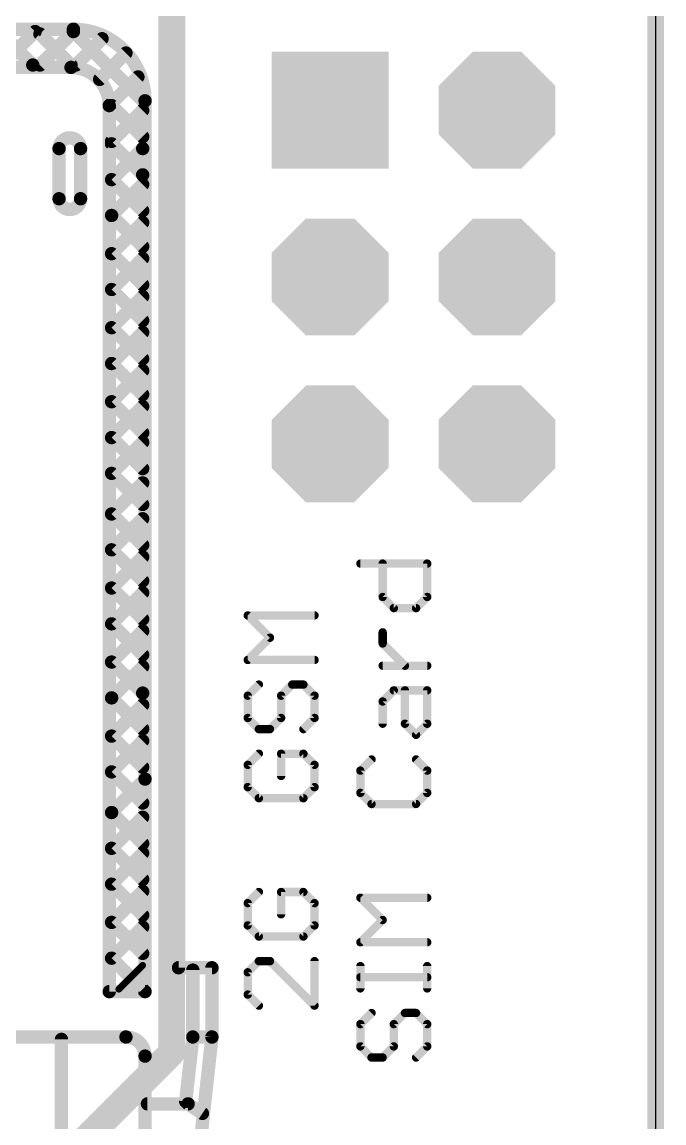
# Model space of a CAD drawing. Extents: x -0.1 to 68.7, y -0.1 to 53.5.
# Drawn here: x 58.94 to 68.71, y 15.06 to 31.82 of the extents above; entities that cross this region are included whole.
import ezdxf

# ---------------------------------------------------------------- set-up
doc = ezdxf.new("R2010")
doc.units = 0
for name, color, linetype in [('1', 12, 'CONTINUOUS'), ('16', 132, 'CONTINUOUS'), ('17', 110, 'CONTINUOUS'), ('20', 53, 'CONTINUOUS'), ('21', 40, 'CONTINUOUS')]:
    doc.layers.add(name, color=color, linetype=linetype)

# ---------------------------------------------------------------- blocks, each defined once
blk = doc.blocks.new('OCTAGONP')
at = {"const_width": 0.5}
blk.add_lwpolyline([(-0.25, -0.1036), (-0.25, 0.1036), (-0.1036, 0.25), (0.1036, 0.25), (0.25, 0.1036), (0.25, -0.1036), (0.1036, -0.25), (-0.1036, -0.25), (-0.25, -0.1036), (-0.25, 0.1036)], dxfattribs=at)
blk = doc.blocks.new('SQUAREP')
blk.add_solid([(-0.5, -0.5), (0.5, -0.5), (-0.5, 0.5), (0.5, 0.5)])

msp = doc.modelspace()

# ---------------------------------------------------------------- linework, layer by layer
at = {"layer": '1', "const_width": 0.254}
msp.add_lwpolyline([(68.58, 37.846), (68.58, 5.08)], dxfattribs=at)
at = {"layer": '16'}
for points, const_width in [([(61.214, 40.259), (61.214, 16.129)], 0.4064), ([(68.58, 37.846), (68.58, 5.08)], 0.254), ([(61.214, 16.129), (58.801, 13.716)], 0.4064)]:
    msp.add_lwpolyline(points, dxfattribs=dict(at, const_width=const_width))
at = {"layer": '16', "const_width": 0.2032}
for points in [[(61.2858, 16.0572, 1), (61.1422, 16.2008)], [(61.1124, 16.129, 1), (61.3156, 16.129)]]:
    msp.add_lwpolyline(points, format="xyb", dxfattribs=at)
at = {"layer": '20'}
msp.add_line((68.58, 37.846), (68.58, 5.08), dxfattribs=at)
at = {"layer": '21'}
for points, const_width in [([(61.3197, 17.4255), (61.3197, 31.9303)], 0.2032), ([(47.8328, 31.7122), (59.7202, 31.7122)], 0.2032), ([(58.5932, 31.6758), (59.1021, 31.1669)], 0.2032), ([(58.6296, 31.1669), (59.1385, 31.6758)], 0.2032), ([(59.2112, 31.1669), (59.7201, 31.6758)], 0.2032), ([(59.2112, 31.6395), (59.6838, 31.1669)], 0.2032), ([(59.7201, 31.6758), (59.7202, 31.6758)], 0.2032), ([(59.7202, 31.6758), (60.7744, 30.6216)], 0.2032), ([(59.7565, 31.1669), (60.1564, 31.5668)], 0.2032), ([(60.1201, 30.9488), (60.52, 31.3487)], 0.2032), ([(59.6839, 31.1305), (55.1034, 31.1305)], 0.2032), ([(59.1021, 31.1669), (59.1022, 31.1669)], 0.2032), ([(60.3018, 30.5852), (60.7017, 30.9851)], 0.2032), ([(60.8108, 30.6216), (60.8108, 20.2973)], 0.2032), ([(60.2655, 17.0619), (60.2655, 30.5489)], 0.2032), ([(60.3018, 30.5489), (60.7744, 30.0763)], 0.2032), ([(60.3018, 30.0036), (60.7744, 30.4762)], 0.2032), ([(60.3018, 29.9672), (60.7743, 29.4947)], 0.2032), ([(59.5021, 29.8945), (59.5021, 29.1311)], 0.2032), ([(59.8292, 29.1311), (59.8292, 29.8945)], 0.2032), ([(60.3018, 29.422), (60.7743, 29.8945)], 0.2032), ([(60.7743, 29.8945), (60.7744, 29.8945)], 0.2032), ([(60.3018, 29.422), (60.7744, 28.9494)], 0.2032), ([(60.7743, 29.4947), (60.7744, 29.4947)], 0.2032), ([(60.7744, 29.3492), (60.3019, 28.8767)], 0.2032), ([(60.3019, 28.8767), (60.3018, 28.8767)], 0.2032), ([(60.3018, 28.8767), (60.7744, 28.4041)], 0.2032), ([(60.7744, 28.7676), (60.3018, 28.295)], 0.2032), ([(60.3018, 28.295), (60.7744, 27.8224)], 0.2032), ([(60.7744, 28.2223), (60.3018, 27.7497)], 0.2032), ([(60.3018, 27.7497), (60.7744, 27.2771)], 0.2032), ([(60.7744, 27.6407), (60.3018, 27.1681)], 0.2032), ([(60.3018, 27.1681), (60.7744, 26.6955)], 0.2032), ([(60.7744, 27.0954), (60.3018, 26.6228)], 0.2032), ([(60.3018, 26.6228), (60.7744, 26.1502)], 0.2032), ([(60.7744, 26.5137), (60.3018, 26.0411)], 0.2032), ([(60.3018, 26.0411), (60.7744, 25.5685)], 0.2032), ([(60.7744, 25.9684), (60.3018, 25.4958)], 0.2032), ([(60.3018, 25.4958), (60.7744, 25.0232)], 0.2032), ([(60.7744, 25.4231), (60.3018, 24.9505)], 0.2032), ([(60.3018, 24.9505), (60.7744, 24.4779)], 0.2032), ([(60.7744, 24.8051), (60.3018, 24.3325)], 0.2032), ([(60.3018, 24.3325), (60.7744, 23.8599)], 0.2032), ([(60.7744, 24.2598), (60.3018, 23.7872)], 0.2032), ([(60.3018, 23.7872), (60.7744, 23.3146)], 0.2032), ([(60.7744, 23.6782), (60.3018, 23.2056)], 0.2032), ([(64.0874, 23.5777), (65.1043, 23.5777)], 0.127), ([(64.4263, 23.0692), (64.4263, 23.5777)], 0.127), ([(65.1043, 23.5777), (65.1043, 23.0692)], 0.127), ([(60.3018, 23.2056), (60.7744, 22.733)], 0.2032), ([(60.7744, 23.1329), (60.3018, 22.6603)], 0.2032), ([(64.5958, 22.8998), (64.4263, 23.0692)], 0.127), ([(65.1043, 23.0692), (64.9348, 22.8998)], 0.127), ([(64.9348, 22.8998), (64.5958, 22.8998)], 0.127), ([(62.7118, 22.4494), (62.3729, 22.7883)], 0.127), ([(62.3729, 22.7883), (63.3898, 22.7883)], 0.127), ([(60.3018, 22.6603), (60.7744, 22.1877)], 0.2032), ([(60.7744, 22.5512), (60.3018, 22.0786)], 0.2032), ([(62.3729, 22.1104), (62.7118, 22.4494)], 0.127), ([(64.4263, 22.3617), (64.4263, 22.5311)], 0.127), ([(64.7653, 22.0227), (64.4263, 22.3617)], 0.127), ([(60.3018, 22.0786), (60.7743, 21.6061)], 0.2032), ([(63.3898, 22.1104), (62.3729, 22.1104)], 0.127), ([(60.7744, 22.0059), (60.3019, 21.5334)], 0.2032), ([(65.1043, 22.0227), (64.4263, 22.0227)], 0.127), ([(62.5424, 21.7359), (62.3729, 21.5664)], 0.127), ([(62.8813, 21.5664), (63.0508, 21.7359)], 0.127), ([(63.0508, 21.7359), (63.2203, 21.7359)], 0.127), ([(63.2203, 21.7359), (63.3898, 21.5664)], 0.127), ([(60.3019, 21.5334), (60.3018, 21.5334)], 0.2032), ([(60.3018, 21.5334), (60.7744, 21.0608)], 0.2032), ([(60.7743, 21.6061), (60.7744, 21.6061)], 0.2032), ([(62.3729, 21.5664), (62.3729, 21.2274)], 0.127), ([(62.8813, 21.2274), (62.8813, 21.5664)], 0.127), ([(63.3898, 21.5664), (63.3898, 21.2274)], 0.127), ([(64.4263, 21.4787), (64.5958, 21.6482)], 0.127), ([(64.5958, 21.6482), (65.1043, 21.6482)], 0.127), ([(64.7653, 21.1397), (64.7653, 21.6482)], 0.127), ([(65.1043, 21.6482), (65.1043, 21.1397)], 0.127), ([(60.7744, 21.4243), (60.3018, 20.9517)], 0.2032), ([(64.4263, 21.1397), (64.4263, 21.4787)], 0.127), ([(62.3729, 21.2274), (62.5424, 21.058)], 0.127), ([(62.7118, 21.058), (62.8813, 21.2274)], 0.127), ([(63.3898, 21.2274), (63.2203, 21.058)], 0.127), ([(62.5424, 21.058), (62.7118, 21.058)], 0.127), ([(64.9348, 20.9703), (64.7653, 21.1397)], 0.127), ([(65.1043, 21.1397), (64.9348, 20.9703)], 0.127), ([(60.3018, 20.9517), (60.7744, 20.4791)], 0.2032), ([(60.7744, 20.879), (60.3018, 20.4064)], 0.2032), ([(62.5424, 20.6834), (62.3729, 20.5139)], 0.127), ([(63.2203, 20.6834), (62.8813, 20.6834)], 0.127), ([(62.8813, 20.6834), (62.8813, 20.3445)], 0.127), ([(63.3898, 20.5139), (63.2203, 20.6834)], 0.127), ([(64.2569, 20.5957), (64.0874, 20.4262)], 0.127), ([(65.1043, 20.4262), (64.9348, 20.5957)], 0.127), ([(60.3018, 20.4064), (60.7744, 19.9338)], 0.2032), ([(62.3729, 20.5139), (62.3729, 20.175)], 0.127), ([(63.3898, 20.175), (63.3898, 20.5139)], 0.127), ([(64.0874, 20.4262), (64.0874, 20.0873)], 0.127), ([(65.1043, 20.0873), (65.1043, 20.4262)], 0.127), ([(60.8108, 20.2973), (60.3019, 19.7884)], 0.2032), ([(60.8108, 20.2973), (60.8108, 17.0619)], 0.2032), ([(62.3729, 20.175), (62.5424, 20.0055)], 0.127), ([(63.2203, 20.0055), (63.3898, 20.175)], 0.127), ([(64.0874, 20.0873), (64.2569, 19.9178)], 0.127), ([(64.9348, 19.9178), (65.1043, 20.0873)], 0.127), ([(62.5424, 20.0055), (63.2203, 20.0055)], 0.127), ([(64.2569, 19.9178), (64.9348, 19.9178)], 0.127), ([(60.3019, 19.7884), (60.3018, 19.7884)], 0.2032), ([(60.3018, 19.7884), (60.7744, 19.3158)], 0.2032), ([(60.7744, 19.7157), (60.3018, 19.2431)], 0.2032), ([(60.3018, 19.2431), (60.7744, 18.7705)], 0.2032), ([(60.7744, 19.1704), (60.3018, 18.6978)], 0.2032), ([(60.3018, 18.6978), (60.7744, 18.2252)], 0.2032), ([(60.7744, 18.5888), (60.3018, 18.1162)], 0.2032), ([(62.5424, 18.5785), (62.3729, 18.409)], 0.127), ([(63.2203, 18.5785), (62.8813, 18.5785)], 0.127), ([(62.8813, 18.5785), (62.8813, 18.2395)], 0.127), ([(63.3898, 18.409), (63.2203, 18.5785)], 0.127), ([(62.3729, 18.409), (62.3729, 18.0701)], 0.127), ([(63.3898, 18.0701), (63.3898, 18.409)], 0.127), ([(64.4263, 18.1518), (64.0874, 18.4908)], 0.127), ([(64.0874, 18.4908), (65.1043, 18.4908)], 0.127), ([(60.3018, 18.1162), (60.7744, 17.6436)], 0.2032), ([(60.7744, 18.0435), (60.3018, 17.5709)], 0.2032), ([(62.3729, 18.0701), (62.5424, 17.9006)], 0.127), ([(63.2203, 17.9006), (63.3898, 18.0701)], 0.127), ([(64.0874, 17.8129), (64.4263, 18.1518)], 0.127), ([(62.5424, 17.9006), (63.2203, 17.9006)], 0.127), ([(65.1043, 17.8129), (64.0874, 17.8129)], 0.127), ([(60.3018, 17.5709), (60.7744, 17.0983)], 0.2032), ([(60.7744, 17.4618), (60.4109, 17.0983)], 0.1016), ([(61.8287, 17.4255), (61.3197, 17.4255)], 0.2032), ([(61.5378, 16.3712), (61.5378, 17.3891)], 0.2032), ([(61.8287, 16.3712), (61.8287, 17.4255)], 0.2032), ([(62.5424, 17.526), (62.3729, 17.3566)], 0.127), ([(62.7118, 17.526), (62.5424, 17.526)], 0.127), ([(63.3898, 16.8481), (62.7118, 17.526)], 0.127), ([(63.3898, 17.526), (63.3898, 16.8481)], 0.127), ([(64.0874, 17.1112), (64.0874, 17.4502)], 0.127), ([(65.1043, 17.1112), (65.1043, 17.4502)], 0.127), ([(62.3729, 17.3566), (62.3729, 17.0176)], 0.127), ([(65.1043, 17.2807), (64.0874, 17.2807)], 0.127), ([(60.8108, 17.0619), (60.2655, 17.0619)], 0.2032), ([(62.3729, 17.0176), (62.5424, 16.8481)], 0.127), ([(64.2569, 16.7367), (64.0874, 16.5672)], 0.127), ([(64.5958, 16.5672), (64.7653, 16.7367)], 0.127), ([(64.7653, 16.7367), (64.9348, 16.7367)], 0.127), ([(64.9348, 16.7367), (65.1043, 16.5672)], 0.127), ([(64.0874, 16.5672), (64.0874, 16.2283)], 0.127), ([(64.5958, 16.2283), (64.5958, 16.5672)], 0.127), ([(65.1043, 16.5672), (65.1043, 16.2283)], 0.127), ([(45.8333, 16.3712), (60.52, 16.3712)], 0.2032), ([(59.5384, 13.8629), (59.5384, 16.3349)], 0.2032), ([(61.3924, 12.4087), (61.8287, 16.3712)], 0.2032), ([(61.4288, 15.3897), (61.5378, 16.3712)], 0.2032), ([(61.5378, 16.3712), (61.7923, 16.3712)], 0.2032), ([(64.0874, 16.2283), (64.2569, 16.0588)], 0.127), ([(64.4263, 16.0588), (64.5958, 16.2283)], 0.127), ([(65.1043, 16.2283), (64.9348, 16.0588)], 0.127), ([(60.8108, 16.0804), (60.8108, 11.5726)], 0.2032), ([(64.2569, 16.0588), (64.4263, 16.0588)], 0.127), ([(60.8471, 15.3533), (61.4651, 15.3533)], 0.2032), ([(61.4651, 15.3533), (61.6832, 15.2079)], 0.2032)]:
    msp.add_lwpolyline(points, dxfattribs=dict(at, const_width=const_width))
for points, const_width in [([(59.1744, 31.6399, 1), (59.1026, 31.7117)], 0.1016), ([(59.2471, 31.6754, 1), (59.1753, 31.6036)], 0.1016), ([(59.7201, 31.7266, 1), (59.7201, 31.625)], 0.1016), ([(60.8108, 30.6216, 0.4142), (59.7202, 31.7122)], 0.2032), ([(59.7202, 31.763, 1), (59.7202, 31.6614)], 0.1016), ([(59.7561, 31.7117, 1), (59.6843, 31.6399)], 0.1016), ([(59.756, 31.6399, 1), (59.6842, 31.7117)], 0.1016), ([(59.7202, 31.6614, 1), (59.7202, 31.763)], 0.1016), ([(59.7202, 31.625, 1), (59.7202, 31.7266)], 0.1016), ([(60.1923, 31.5309, 1), (60.1205, 31.6027)], 0.1016), ([(60.5559, 31.3128, 1), (60.4841, 31.3846)], 0.1016), ([(59.1021, 31.2177, 1), (59.1021, 31.1161)], 0.1016), ([(59.0662, 31.131, 1), (59.138, 31.2028)], 0.1016), ([(59.1022, 31.1161, 1), (59.1022, 31.2177)], 0.1016), ([(59.1753, 31.2028, 1), (59.2471, 31.131)], 0.1016), ([(60.2655, 30.5489, 0.4142), (59.6839, 31.1305)], 0.2032), ([(59.6839, 31.1813, 1), (59.6839, 31.0797)], 0.1016), ([(59.6479, 31.131, 1), (59.7197, 31.2028)], 0.1016), ([(59.6839, 31.0797, 1), (59.6839, 31.1813)], 0.1016), ([(59.7206, 31.2028, 1), (59.7924, 31.131)], 0.1016), ([(60.0842, 30.9847, 1), (60.156, 30.9129)], 0.1016), ([(60.7376, 30.9492, 1), (60.6658, 31.021)], 0.1016), ([(60.2659, 30.6211, 1), (60.3377, 30.5493)], 0.1016), ([(60.7385, 30.5857, 1), (60.8103, 30.6575)], 0.1016), ([(60.8616, 30.6216, 1), (60.76, 30.6216)], 0.1016), ([(60.76, 30.6216, 1), (60.8616, 30.6216)], 0.1016), ([(60.3163, 30.5489, 1), (60.2147, 30.5489)], 0.1016), ([(60.2147, 30.5489, 1), (60.3163, 30.5489)], 0.1016), ([(60.3377, 30.5848, 1), (60.2659, 30.513)], 0.1016), ([(60.8103, 30.4403, 1), (60.7385, 30.5121)], 0.1016), ([(59.8292, 29.8945, 1), (59.5021, 29.8945)], 0.2032), ([(60.2659, 30.0395, 1), (60.3377, 29.9677)], 0.1016), ([(60.3377, 30.0031, 1), (60.2659, 29.9313)], 0.1016), ([(60.7385, 30.0404, 1), (60.8103, 30.1122)], 0.1016), ([(59.5529, 29.8945, 1), (59.4513, 29.8945)], 0.1016), ([(59.4513, 29.8945, 1), (59.5529, 29.8945)], 0.1016), ([(59.88, 29.8945, 1), (59.7784, 29.8945)], 0.1016), ([(59.7784, 29.8945, 1), (59.88, 29.8945)], 0.1016), ([(60.7743, 29.9453, 1), (60.7743, 29.8437)], 0.1016), ([(60.8102, 29.8586, 1), (60.7384, 29.9304)], 0.1016), ([(60.7744, 29.8437, 1), (60.7744, 29.9453)], 0.1016), ([(60.3377, 29.4579, 1), (60.2659, 29.3861)], 0.1016), ([(60.2659, 29.4579, 1), (60.3377, 29.3861)], 0.1016), ([(60.7743, 29.5455, 1), (60.7743, 29.4439)], 0.1016), ([(60.7384, 29.4588, 1), (60.8102, 29.5306)], 0.1016), ([(60.7744, 29.4439, 1), (60.7744, 29.5455)], 0.1016), ([(60.8103, 29.3133, 1), (60.7385, 29.3851)], 0.1016), ([(59.5021, 29.1311, 1), (59.8292, 29.1311)], 0.2032), ([(59.5529, 29.1311, 1), (59.4513, 29.1311)], 0.1016), ([(59.4513, 29.1311, 1), (59.5529, 29.1311)], 0.1016), ([(59.88, 29.1311, 1), (59.7784, 29.1311)], 0.1016), ([(59.7784, 29.1311, 1), (59.88, 29.1311)], 0.1016), ([(60.7385, 28.9135, 1), (60.8103, 28.9853)], 0.1016), ([(60.3018, 28.9275, 1), (60.3018, 28.8259)], 0.1016), ([(60.3377, 28.9126, 1), (60.2659, 28.8408)], 0.1016), ([(60.266, 28.9126, 1), (60.3378, 28.8408)], 0.1016), ([(60.3019, 28.8259, 1), (60.3019, 28.9275)], 0.1016), ([(60.8103, 28.7317, 1), (60.7385, 28.8035)], 0.1016), ([(60.7385, 28.3682, 1), (60.8103, 28.44)], 0.1016), ([(60.3377, 28.3309, 1), (60.2659, 28.2591)], 0.1016), ([(60.2659, 28.3309, 1), (60.3377, 28.2591)], 0.1016), ([(60.8103, 28.1864, 1), (60.7385, 28.2582)], 0.1016), ([(60.3377, 27.7856, 1), (60.2659, 27.7138)], 0.1016), ([(60.2659, 27.7856, 1), (60.3377, 27.7138)], 0.1016), ([(60.7385, 27.7865, 1), (60.8103, 27.8583)], 0.1016), ([(60.8103, 27.6048, 1), (60.7385, 27.6766)], 0.1016), ([(60.7385, 27.2412, 1), (60.8103, 27.313)], 0.1016), ([(60.3377, 27.204, 1), (60.2659, 27.1322)], 0.1016), ([(60.2659, 27.204, 1), (60.3377, 27.1322)], 0.1016), ([(60.8103, 27.0595, 1), (60.7385, 27.1313)], 0.1016), ([(60.3377, 26.6587, 1), (60.2659, 26.5869)], 0.1016), ([(60.2659, 26.6587, 1), (60.3377, 26.5869)], 0.1016), ([(60.7385, 26.6596, 1), (60.8103, 26.7314)], 0.1016), ([(60.8103, 26.4778, 1), (60.7385, 26.5496)], 0.1016), ([(60.7385, 26.1143, 1), (60.8103, 26.1861)], 0.1016), ([(60.3377, 26.077, 1), (60.2659, 26.0052)], 0.1016), ([(60.2659, 26.077, 1), (60.3377, 26.0052)], 0.1016), ([(60.8103, 25.9325, 1), (60.7385, 26.0043)], 0.1016), ([(60.7385, 25.5326, 1), (60.8103, 25.6044)], 0.1016), ([(60.3377, 25.5317, 1), (60.2659, 25.4599)], 0.1016), ([(60.2659, 25.5317, 1), (60.3377, 25.4599)], 0.1016), ([(60.8103, 25.3872, 1), (60.7385, 25.459)], 0.1016), ([(60.3377, 24.9864, 1), (60.2659, 24.9146)], 0.1016), ([(60.2659, 24.9864, 1), (60.3377, 24.9146)], 0.1016), ([(60.7385, 24.9873, 1), (60.8103, 25.0591)], 0.1016), ([(60.8103, 24.7692, 1), (60.7385, 24.841)], 0.1016), ([(60.7385, 24.442, 1), (60.8103, 24.5138)], 0.1016), ([(60.3377, 24.3684, 1), (60.2659, 24.2966)], 0.1016), ([(60.2659, 24.3684, 1), (60.3377, 24.2966)], 0.1016), ([(60.8103, 24.2239, 1), (60.7385, 24.2957)], 0.1016), ([(60.3377, 23.8231, 1), (60.2659, 23.7513)], 0.1016), ([(60.2659, 23.8231, 1), (60.3377, 23.7513)], 0.1016), ([(60.7385, 23.824, 1), (60.8103, 23.8958)], 0.1016), ([(60.8103, 23.6423, 1), (60.7385, 23.7141)], 0.1016), ([(64.0874, 23.6094, 1), (64.0874, 23.5459)], 0.0635), ([(64.4581, 23.5777, 1), (64.3946, 23.5777)], 0.0635), ([(65.136, 23.5777, 1), (65.0725, 23.5777)], 0.0635), ([(65.1043, 23.5459, 1), (65.1043, 23.6094)], 0.0635), ([(60.3377, 23.2415, 1), (60.2659, 23.1697)], 0.1016), ([(60.7385, 23.2787, 1), (60.8103, 23.3505)], 0.1016), ([(60.2659, 23.2415, 1), (60.3377, 23.1697)], 0.1016), ([(60.8103, 23.097, 1), (60.7385, 23.1688)], 0.1016), ([(64.4488, 23.0917, 1), (64.4039, 23.0468)], 0.0635), ([(65.1267, 23.0468, 1), (65.0818, 23.0917)], 0.0635), ([(64.3946, 23.0692, 1), (64.4581, 23.0692)], 0.0635), ([(64.5958, 22.9315, 1), (64.5958, 22.868)], 0.0635), ([(64.9348, 22.868, 1), (64.9348, 22.9315)], 0.0635), ([(65.0725, 23.0692, 1), (65.136, 23.0692)], 0.0635), ([(60.7385, 22.6971, 1), (60.8103, 22.7689)], 0.1016), ([(62.3729, 22.8201, 1), (62.3729, 22.7566)], 0.0635), ([(62.3953, 22.8108, 1), (62.3504, 22.7659)], 0.0635), ([(63.3898, 22.7566, 1), (63.3898, 22.8201)], 0.0635), ([(64.5734, 22.8773, 1), (64.6183, 22.9222)], 0.0635), ([(64.9123, 22.9222, 1), (64.9572, 22.8773)], 0.0635), ([(60.3377, 22.6962, 1), (60.2659, 22.6244)], 0.1016), ([(60.2659, 22.6962, 1), (60.3377, 22.6244)], 0.1016), ([(60.8103, 22.5153, 1), (60.7385, 22.5871)], 0.1016), ([(62.7343, 22.4269, 1), (62.6894, 22.4718)], 0.0635), ([(62.6894, 22.4269, 1), (62.7343, 22.4718)], 0.0635), ([(64.4581, 22.5311, 1), (64.3946, 22.5311)], 0.0635), ([(64.3946, 22.3617, 1), (64.4581, 22.3617)], 0.0635), ([(64.4488, 22.3841, 1), (64.4039, 22.3392)], 0.0635), ([(60.3377, 22.1145, 1), (60.2659, 22.0427)], 0.1016), ([(60.2659, 22.1145, 1), (60.3377, 22.0427)], 0.1016), ([(60.7385, 22.1518, 1), (60.8103, 22.2236)], 0.1016), ([(62.3729, 22.1422, 1), (62.3729, 22.0787)], 0.0635), ([(62.3504, 22.1329, 1), (62.3953, 22.088)], 0.0635), ([(63.3898, 22.0787, 1), (63.3898, 22.1422)], 0.0635), ([(60.8103, 21.97, 1), (60.7385, 22.0418)], 0.1016), ([(64.4263, 22.0545, 1), (64.4263, 21.991)], 0.0635), ([(64.7428, 22.0003, 1), (64.7877, 22.0452)], 0.0635), ([(65.1043, 21.991, 1), (65.1043, 22.0545)], 0.0635), ([(62.5648, 21.7134, 1), (62.5199, 21.7583)], 0.0635), ([(63.0508, 21.7676, 1), (63.0508, 21.7041)], 0.0635), ([(63.0732, 21.7134, 1), (63.0283, 21.7583)], 0.0635), ([(63.2427, 21.7583, 1), (63.1978, 21.7134)], 0.0635), ([(63.2203, 21.7041, 1), (63.2203, 21.7676)], 0.0635), ([(60.3018, 21.5842, 1), (60.3018, 21.4826)], 0.1016), ([(60.3377, 21.5693, 1), (60.2659, 21.4975)], 0.1016), ([(60.266, 21.5693, 1), (60.3378, 21.4975)], 0.1016), ([(60.3019, 21.4826, 1), (60.3019, 21.5842)], 0.1016), ([(60.7743, 21.6569, 1), (60.7743, 21.5553)], 0.1016), ([(60.7384, 21.5702, 1), (60.8102, 21.642)], 0.1016), ([(60.7744, 21.5553, 1), (60.7744, 21.6569)], 0.1016), ([(62.4046, 21.5664, 1), (62.3411, 21.5664)], 0.0635), ([(62.3504, 21.5888, 1), (62.3953, 21.5439)], 0.0635), ([(62.9131, 21.5664, 1), (62.8496, 21.5664)], 0.0635), ([(62.8589, 21.5888, 1), (62.9038, 21.5439)], 0.0635), ([(63.4215, 21.5664, 1), (63.358, 21.5664)], 0.0635), ([(63.3673, 21.5439, 1), (63.4122, 21.5888)], 0.0635), ([(64.5958, 21.6799, 1), (64.5958, 21.6164)], 0.0635), ([(64.6183, 21.6257, 1), (64.5734, 21.6706)], 0.0635), ([(64.797, 21.6482, 1), (64.7335, 21.6482)], 0.0635), ([(65.136, 21.6482, 1), (65.0725, 21.6482)], 0.0635), ([(65.1043, 21.6164, 1), (65.1043, 21.6799)], 0.0635), ([(60.8103, 21.3884, 1), (60.7385, 21.4602)], 0.1016), ([(64.4581, 21.4787, 1), (64.3946, 21.4787)], 0.0635), ([(64.4039, 21.5011, 1), (64.4488, 21.4562)], 0.0635), ([(62.3953, 21.2499, 1), (62.3504, 21.205)], 0.0635), ([(62.9038, 21.205, 1), (62.8589, 21.2499)], 0.0635), ([(63.4122, 21.205, 1), (63.3673, 21.2499)], 0.0635), ([(60.7385, 21.0249, 1), (60.8103, 21.0967)], 0.1016), ([(62.3411, 21.2274, 1), (62.4046, 21.2274)], 0.0635), ([(62.5424, 21.0897, 1), (62.5424, 21.0262)], 0.0635), ([(62.7118, 21.0262, 1), (62.7118, 21.0897)], 0.0635), ([(62.8496, 21.2274, 1), (62.9131, 21.2274)], 0.0635), ([(63.358, 21.2274, 1), (63.4215, 21.2274)], 0.0635), ([(64.3946, 21.1397, 1), (64.4581, 21.1397)], 0.0635), ([(64.7877, 21.1622, 1), (64.7428, 21.1173)], 0.0635), ([(64.7335, 21.1397, 1), (64.797, 21.1397)], 0.0635), ([(65.0725, 21.1397, 1), (65.136, 21.1397)], 0.0635), ([(65.1267, 21.1173, 1), (65.0818, 21.1622)], 0.0635), ([(60.3377, 20.9876, 1), (60.2659, 20.9158)], 0.1016), ([(60.2659, 20.9876, 1), (60.3377, 20.9158)], 0.1016), ([(60.8103, 20.8431, 1), (60.7385, 20.9149)], 0.1016), ([(62.5199, 21.0355, 1), (62.5648, 21.0804)], 0.0635), ([(62.6894, 21.0804, 1), (62.7343, 21.0355)], 0.0635), ([(63.1978, 21.0804, 1), (63.2427, 21.0355)], 0.0635), ([(64.9123, 20.9927, 1), (64.9572, 20.9478)], 0.0635), ([(64.9123, 20.9478, 1), (64.9572, 20.9927)], 0.0635), ([(62.5648, 20.661, 1), (62.5199, 20.7059)], 0.0635), ([(62.8813, 20.7152, 1), (62.8813, 20.6517)], 0.0635), ([(62.9131, 20.6834, 1), (62.8496, 20.6834)], 0.0635), ([(63.2427, 20.7059, 1), (63.1978, 20.661)], 0.0635), ([(63.2203, 20.6517, 1), (63.2203, 20.7152)], 0.0635), ([(64.2793, 20.5733, 1), (64.2344, 20.6182)], 0.0635), ([(64.9572, 20.6182, 1), (64.9123, 20.5733)], 0.0635), ([(60.3377, 20.4423, 1), (60.2659, 20.3705)], 0.1016), ([(60.2659, 20.4423, 1), (60.3377, 20.3705)], 0.1016), ([(60.7385, 20.4432, 1), (60.8103, 20.515)], 0.1016), ([(62.4046, 20.5139, 1), (62.3411, 20.5139)], 0.0635), ([(62.3504, 20.5364, 1), (62.3953, 20.4915)], 0.0635), ([(63.4215, 20.5139, 1), (63.358, 20.5139)], 0.0635), ([(63.3673, 20.4915, 1), (63.4122, 20.5364)], 0.0635), ([(64.1191, 20.4262, 1), (64.0556, 20.4262)], 0.0635), ([(64.0649, 20.4487, 1), (64.1098, 20.4038)], 0.0635), ([(65.136, 20.4262, 1), (65.0725, 20.4262)], 0.0635), ([(65.0818, 20.4038, 1), (65.1267, 20.4487)], 0.0635), ([(60.8616, 20.2973, 1), (60.76, 20.2973)], 0.1016), ([(60.76, 20.2973, 1), (60.8616, 20.2973)], 0.1016), ([(60.8467, 20.2614, 1), (60.7749, 20.3332)], 0.1016), ([(62.8496, 20.3445, 1), (62.9131, 20.3445)], 0.0635), ([(62.3411, 20.175, 1), (62.4046, 20.175)], 0.0635), ([(62.3953, 20.1974, 1), (62.3504, 20.1525)], 0.0635), ([(63.358, 20.175, 1), (63.4215, 20.175)], 0.0635), ([(63.4122, 20.1525, 1), (63.3673, 20.1974)], 0.0635), ([(64.0556, 20.0873, 1), (64.1191, 20.0873)], 0.0635), ([(64.1098, 20.1097, 1), (64.0649, 20.0648)], 0.0635), ([(65.0725, 20.0873, 1), (65.136, 20.0873)], 0.0635), ([(65.1267, 20.0648, 1), (65.0818, 20.1097)], 0.0635), ([(60.7385, 19.8979, 1), (60.8103, 19.9697)], 0.1016), ([(62.5424, 20.0373, 1), (62.5424, 19.9738)], 0.0635), ([(62.5199, 19.983, 1), (62.5648, 20.028)], 0.0635), ([(63.1978, 20.028, 1), (63.2427, 19.983)], 0.0635), ([(63.2203, 19.9738, 1), (63.2203, 20.0373)], 0.0635), ([(64.2569, 19.9495, 1), (64.2569, 19.886)], 0.0635), ([(64.2344, 19.8953, 1), (64.2793, 19.9402)], 0.0635), ([(64.9123, 19.9402, 1), (64.9572, 19.8953)], 0.0635), ([(64.9348, 19.886, 1), (64.9348, 19.9495)], 0.0635), ([(60.3018, 19.8392, 1), (60.3018, 19.7376)], 0.1016), ([(60.3377, 19.8243, 1), (60.2659, 19.7525)], 0.1016), ([(60.266, 19.8243, 1), (60.3378, 19.7525)], 0.1016), ([(60.3019, 19.7376, 1), (60.3019, 19.8392)], 0.1016), ([(60.8103, 19.6798, 1), (60.7385, 19.7516)], 0.1016), ([(60.3377, 19.279, 1), (60.2659, 19.2072)], 0.1016), ([(60.2659, 19.279, 1), (60.3377, 19.2072)], 0.1016), ([(60.7385, 19.2799, 1), (60.8103, 19.3517)], 0.1016), ([(60.8103, 19.1345, 1), (60.7385, 19.2063)], 0.1016), ([(60.3377, 18.7337, 1), (60.2659, 18.6619)], 0.1016), ([(60.2659, 18.7337, 1), (60.3377, 18.6619)], 0.1016), ([(60.7385, 18.7346, 1), (60.8103, 18.8064)], 0.1016), ([(60.8103, 18.5529, 1), (60.7385, 18.6247)], 0.1016), ([(62.5648, 18.556, 1), (62.5199, 18.6009)], 0.0635), ([(62.9131, 18.5785, 1), (62.8496, 18.5785)], 0.0635), ([(62.8813, 18.6102, 1), (62.8813, 18.5467)], 0.0635), ([(63.2427, 18.6009, 1), (63.1978, 18.556)], 0.0635), ([(63.2203, 18.5467, 1), (63.2203, 18.6102)], 0.0635), ([(62.4046, 18.409, 1), (62.3411, 18.409)], 0.0635), ([(62.3504, 18.4315, 1), (62.3953, 18.3866)], 0.0635), ([(63.4215, 18.409, 1), (63.358, 18.409)], 0.0635), ([(63.3673, 18.3866, 1), (63.4122, 18.4315)], 0.0635), ([(64.1098, 18.5132, 1), (64.0649, 18.4683)], 0.0635), ([(64.0874, 18.5225, 1), (64.0874, 18.459)], 0.0635), ([(65.1043, 18.459, 1), (65.1043, 18.5225)], 0.0635), ([(60.7385, 18.1893, 1), (60.8103, 18.2611)], 0.1016), ([(62.8496, 18.2395, 1), (62.9131, 18.2395)], 0.0635), ([(60.3377, 18.1521, 1), (60.2659, 18.0803)], 0.1016), ([(60.2659, 18.1521, 1), (60.3377, 18.0803)], 0.1016), ([(60.8103, 18.0076, 1), (60.7385, 18.0794)], 0.1016), ([(62.3411, 18.0701, 1), (62.4046, 18.0701)], 0.0635), ([(62.3953, 18.0925, 1), (62.3504, 18.0476)], 0.0635), ([(63.358, 18.0701, 1), (63.4215, 18.0701)], 0.0635), ([(63.4122, 18.0476, 1), (63.3673, 18.0925)], 0.0635), ([(64.4488, 18.1294, 1), (64.4039, 18.1743)], 0.0635), ([(64.4039, 18.1294, 1), (64.4488, 18.1743)], 0.0635), ([(62.5424, 17.9323, 1), (62.5424, 17.8688)], 0.0635), ([(62.5199, 17.8781, 1), (62.5648, 17.923)], 0.0635), ([(63.1978, 17.923, 1), (63.2427, 17.8781)], 0.0635), ([(63.2203, 17.8688, 1), (63.2203, 17.9323)], 0.0635), ([(64.0874, 17.8446, 1), (64.0874, 17.7811)], 0.0635), ([(64.0649, 17.8353, 1), (64.1098, 17.7904)], 0.0635), ([(65.1043, 17.7811, 1), (65.1043, 17.8446)], 0.0635), ([(60.3377, 17.6068, 1), (60.2659, 17.535)], 0.1016), ([(60.2659, 17.6068, 1), (60.3377, 17.535)], 0.1016), ([(60.7385, 17.6077, 1), (60.8103, 17.6795)], 0.1016), ([(60.7924, 17.4438, 1), (60.7564, 17.4798)], 0.0508), ([(61.3197, 17.4763, 1), (61.3197, 17.3747)], 0.1016), ([(61.2689, 17.4255, 1), (61.3705, 17.4255)], 0.1016), ([(61.5886, 17.3891, 1), (61.487, 17.3891)], 0.1016), ([(61.8795, 17.4255, 1), (61.7779, 17.4255)], 0.1016), ([(61.8287, 17.3747, 1), (61.8287, 17.4763)], 0.1016), ([(62.5424, 17.5578, 1), (62.5424, 17.4943)], 0.0635), ([(62.5648, 17.5036, 1), (62.5199, 17.5485)], 0.0635), ([(62.7343, 17.5485, 1), (62.6894, 17.5036)], 0.0635), ([(62.7118, 17.4943, 1), (62.7118, 17.5578)], 0.0635), ([(63.4215, 17.526, 1), (63.358, 17.526)], 0.0635), ([(64.1191, 17.4502, 1), (64.0556, 17.4502)], 0.0635), ([(65.136, 17.4502, 1), (65.0725, 17.4502)], 0.0635), ([(62.4046, 17.3566, 1), (62.3411, 17.3566)], 0.0635), ([(62.3504, 17.379, 1), (62.3953, 17.3341)], 0.0635), ([(64.0874, 17.3125, 1), (64.0874, 17.249)], 0.0635), ([(65.1043, 17.249, 1), (65.1043, 17.3125)], 0.0635), ([(60.2655, 17.1127, 1), (60.2655, 17.0111)], 0.1016), ([(60.2147, 17.0619, 1), (60.3163, 17.0619)], 0.1016), ([(60.3929, 17.1163, 1), (60.4289, 17.0803)], 0.0508), ([(60.7385, 17.0624, 1), (60.8103, 17.1342)], 0.1016), ([(60.76, 17.0619, 1), (60.8616, 17.0619)], 0.1016), ([(60.8108, 17.0111, 1), (60.8108, 17.1127)], 0.1016), ([(64.0556, 17.1112, 1), (64.1191, 17.1112)], 0.0635), ([(65.0725, 17.1112, 1), (65.136, 17.1112)], 0.0635), ([(62.3953, 17.0401, 1), (62.3504, 16.9951)], 0.0635), ([(62.3411, 17.0176, 1), (62.4046, 17.0176)], 0.0635), ([(62.5199, 16.8257, 1), (62.5648, 16.8706)], 0.0635), ([(63.358, 16.8481, 1), (63.4215, 16.8481)], 0.0635), ([(63.3673, 16.8257, 1), (63.4122, 16.8706)], 0.0635), ([(64.2793, 16.7142, 1), (64.2344, 16.7591)], 0.0635), ([(64.7653, 16.7684, 1), (64.7653, 16.7049)], 0.0635), ([(64.7877, 16.7142, 1), (64.7428, 16.7591)], 0.0635), ([(64.9572, 16.7591, 1), (64.9123, 16.7142)], 0.0635), ([(64.9348, 16.7049, 1), (64.9348, 16.7684)], 0.0635), ([(64.1191, 16.5672, 1), (64.0556, 16.5672)], 0.0635), ([(64.0649, 16.5897, 1), (64.1098, 16.5448)], 0.0635), ([(64.6276, 16.5672, 1), (64.5641, 16.5672)], 0.0635), ([(64.5734, 16.5897, 1), (64.6183, 16.5448)], 0.0635), ([(65.136, 16.5672, 1), (65.0725, 16.5672)], 0.0635), ([(65.0818, 16.5448, 1), (65.1267, 16.5897)], 0.0635), ([(59.5892, 16.3349, 1), (59.4876, 16.3349)], 0.1016), ([(60.8108, 16.0804, 0.4142), (60.52, 16.3712)], 0.2032), ([(60.52, 16.422, 1), (60.52, 16.3204)], 0.1016), ([(60.52, 16.3204, 1), (60.52, 16.422)], 0.1016), ([(61.5378, 16.422, 1), (61.5378, 16.3204)], 0.1016), ([(61.5883, 16.3656, 1), (61.4873, 16.3768)], 0.1016), ([(61.8792, 16.3656, 1), (61.7782, 16.3768)], 0.1016), ([(61.7923, 16.3204, 1), (61.7923, 16.422)], 0.1016), ([(61.487, 16.3712, 1), (61.5886, 16.3712)], 0.1016), ([(61.7779, 16.3712, 1), (61.8795, 16.3712)], 0.1016), ([(64.0556, 16.2283, 1), (64.1191, 16.2283)], 0.0635), ([(64.1098, 16.2507, 1), (64.0649, 16.2058)], 0.0635), ([(64.5641, 16.2283, 1), (64.6276, 16.2283)], 0.0635), ([(64.6183, 16.2058, 1), (64.5734, 16.2507)], 0.0635), ([(65.0725, 16.2283, 1), (65.136, 16.2283)], 0.0635), ([(65.1267, 16.2058, 1), (65.0818, 16.2507)], 0.0635), ([(60.8616, 16.0804, 1), (60.76, 16.0804)], 0.1016), ([(60.76, 16.0804, 1), (60.8616, 16.0804)], 0.1016), ([(64.2569, 16.0905, 1), (64.2569, 16.027)], 0.0635), ([(64.2344, 16.0363, 1), (64.2793, 16.0812)], 0.0635), ([(64.4039, 16.0812, 1), (64.4488, 16.0363)], 0.0635), ([(64.4263, 16.027, 1), (64.4263, 16.0905)], 0.0635), ([(64.9123, 16.0812, 1), (64.9572, 16.0363)], 0.0635), ([(60.8471, 15.4041, 1), (60.8471, 15.3025)], 0.1016), ([(61.3783, 15.3953, 1), (61.4793, 15.3841)], 0.1016), ([(61.4933, 15.3956, 1), (61.4369, 15.311)], 0.1016), ([(61.4651, 15.3025, 1), (61.4651, 15.4041)], 0.1016), ([(61.655, 15.1656, 1), (61.7114, 15.2502)], 0.1016)]:
    msp.add_lwpolyline(points, format="xyb", dxfattribs=dict(at, const_width=const_width))

# ---------------------------------------------------------------- block references
at = {"layer": '17', "xscale": 1.778, "yscale": 1.778}
for name, p in [('SQUAREP', (63.627, 30.48)), ('SQUAREP', (63.627, 30.48)), ('OCTAGONP', (66.167, 30.48)), ('OCTAGONP', (66.167, 30.48)), ('OCTAGONP', (63.627, 27.94)), ('OCTAGONP', (63.627, 27.94)), ('OCTAGONP', (66.167, 27.94)), ('OCTAGONP', (66.167, 27.94)), ('OCTAGONP', (63.627, 25.4)), ('OCTAGONP', (63.627, 25.4)), ('OCTAGONP', (66.167, 25.4)), ('OCTAGONP', (66.167, 25.4))]:
    msp.add_blockref(name, p, dxfattribs=at)

doc.saveas('drawing.dxf')
